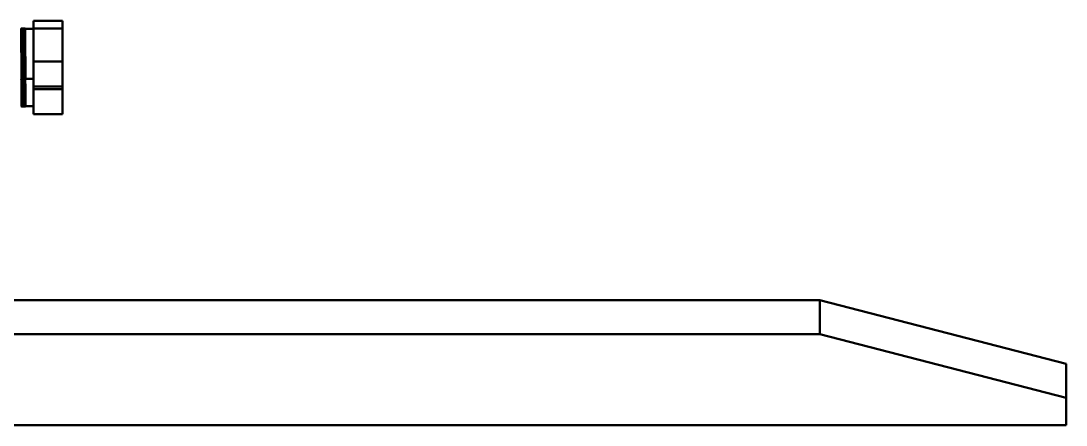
# Model space of a CAD drawing. Header units: inches. Extents: x 11 to 1621, y 11 to 1332.
# Drawn here: x 769.9 to 784.75, y 369.09 to 374.84 of the extents above; entities that cross this region are included whole.
import ezdxf

# ---------------------------------------------------------------- set-up
doc = ezdxf.new("R2010")
doc.units = ezdxf.units.IN
doc.header["$LTSCALE"] = 48
doc.header["$MEASUREMENT"] = 0
doc.layers.add('Visible (ANSI)', color=7, linetype='Continuous', lineweight=50)

msp = doc.modelspace()

# ---------------------------------------------------------------- linework, layer by layer
at = {"layer": 'Visible (ANSI)'}
for p, q in [((770.488331, 374.837894), (770.074945, 374.837894)), ((770.074945, 374.72796), (770.074945, 374.837894)), ((770.488331, 374.837894), (770.488331, 374.72796)), ((769.901511, 374.724877), (769.897779, 374.724877)), ((769.901505, 374.724877), (769.904575, 374.730194)), ((769.905817, 374.730205), (769.904587, 374.730205)), ((769.90583, 374.730194), (769.908906, 374.724866)), ((769.911354, 374.724877), (769.9089, 374.724877)), ((769.911348, 374.724877), (769.914417, 374.730194)), ((769.91566, 374.730205), (769.91443, 374.730205)), ((769.915672, 374.730194), (769.918748, 374.724866)), ((769.921196, 374.724877), (769.918742, 374.724877)), ((769.92119, 374.724877), (769.92426, 374.730194)), ((769.925503, 374.730205), (769.924272, 374.730205)), ((769.925515, 374.730194), (769.928591, 374.724866)), ((769.931039, 374.724877), (769.928585, 374.724877)), ((769.931033, 374.724877), (769.934102, 374.730194)), ((769.935345, 374.730205), (769.934115, 374.730205)), ((769.935357, 374.730194), (769.938433, 374.724866)), ((769.940881, 374.724877), (769.938427, 374.724877)), ((769.940875, 374.724877), (769.943945, 374.730194)), ((769.945188, 374.730205), (769.943957, 374.730205)), ((769.9452, 374.730194), (769.948276, 374.724866)), ((769.950724, 374.724877), (769.94827, 374.724877)), ((769.950718, 374.724877), (769.953788, 374.730194)), ((769.95503, 374.730205), (769.9538, 374.730205)), ((769.955042, 374.730194), (769.958118, 374.724866)), ((770.074945, 374.724877), (769.958112, 374.724877)), ((770.074945, 374.72796), (770.488331, 374.72796)), ((770.074945, 374.260612), (770.074945, 374.72796)), ((770.488331, 374.72796), (770.488331, 374.260612)), ((770.074945, 374.260612), (770.488331, 374.260612)), ((770.074945, 373.903198), (770.074945, 374.260612)), ((770.488331, 374.260612), (770.488331, 373.903198)), ((769.906426, 374.016216), (769.897779, 374.016216)), ((769.909496, 374.010899), (769.90642, 374.016227)), ((769.910739, 374.010888), (769.909508, 374.010888)), ((769.913821, 374.016216), (769.910751, 374.010899)), ((769.916269, 374.016216), (769.913815, 374.016216)), ((769.919339, 374.010899), (769.916263, 374.016227)), ((769.920581, 374.010888), (769.919351, 374.010888)), ((769.923663, 374.016216), (769.920594, 374.010899)), ((769.926111, 374.016216), (769.923657, 374.016216)), ((769.929181, 374.010899), (769.926105, 374.016227)), ((769.930424, 374.010888), (769.929193, 374.010888)), ((769.933506, 374.016216), (769.930436, 374.010899)), ((769.935954, 374.016216), (769.9335, 374.016216)), ((769.939024, 374.010899), (769.935948, 374.016227)), ((769.940266, 374.010888), (769.939036, 374.010888)), ((769.943348, 374.016216), (769.940279, 374.010899)), ((769.945796, 374.016216), (769.943342, 374.016216)), ((769.948866, 374.010899), (769.94579, 374.016227)), ((769.950109, 374.010888), (769.948879, 374.010888)), ((769.953191, 374.016216), (769.950121, 374.010899)), ((769.955639, 374.016216), (769.953185, 374.016216)), ((769.958709, 374.010899), (769.955633, 374.016227)), ((769.959951, 374.010888), (769.958721, 374.010888)), ((769.963033, 374.016216), (769.959964, 374.010899)), ((770.074945, 374.016216), (769.963027, 374.016216)), ((770.074945, 373.869249), (770.074945, 373.903198)), ((770.074945, 373.903198), (770.488331, 373.903198)), ((770.488331, 373.903198), (770.488331, 373.869249)), ((770.074945, 373.869249), (770.488331, 373.869249)), ((770.074945, 373.511835), (770.074945, 373.869249)), ((770.488331, 373.869249), (770.488331, 373.511835)), ((769.906426, 373.624852), (769.897779, 373.624852)), ((769.909496, 373.619535), (769.90642, 373.624863)), ((769.910739, 373.619525), (769.909508, 373.619525)), ((769.913821, 373.624852), (769.910751, 373.619535)), ((769.916269, 373.624852), (769.913815, 373.624852)), ((769.919339, 373.619535), (769.916263, 373.624863)), ((769.920581, 373.619525), (769.919351, 373.619525)), ((769.923663, 373.624852), (769.920594, 373.619535)), ((769.926111, 373.624852), (769.923657, 373.624852)), ((769.929181, 373.619535), (769.926105, 373.624863)), ((769.930424, 373.619525), (769.929193, 373.619525)), ((769.933506, 373.624852), (769.930436, 373.619535)), ((769.935954, 373.624852), (769.9335, 373.624852)), ((769.939024, 373.619535), (769.935948, 373.624863)), ((769.940266, 373.619525), (769.939036, 373.619525)), ((769.943348, 373.624852), (769.940279, 373.619535)), ((769.945796, 373.624852), (769.943342, 373.624852)), ((769.948866, 373.619535), (769.94579, 373.624863)), ((769.950109, 373.619525), (769.948879, 373.619525)), ((769.953191, 373.624852), (769.950121, 373.619535)), ((769.955639, 373.624852), (769.953185, 373.624852)), ((769.958709, 373.619535), (769.955633, 373.624863)), ((769.959951, 373.619525), (769.958721, 373.619525)), ((769.963033, 373.624852), (769.959964, 373.619535)), ((770.074945, 373.624852), (769.963027, 373.624852)), ((770.074945, 373.511835), (770.488331, 373.511835)), ((781.252429, 370.867092), (768.939929, 370.867092)), ((784.752429, 369.961226), (781.252429, 370.867092)), ((781.252429, 370.867092), (781.252429, 370.384129)), ((781.252429, 370.384129), (768.939929, 370.384129)), ((781.252429, 370.384129), (784.752429, 369.478263)), ((784.752429, 369.478263), (784.752429, 369.961226)), ((784.752429, 369.090034), (784.752429, 369.478263)), ((784.752429, 369.090034), (768.939929, 369.090034))]:
    msp.add_line(p, q, dxfattribs=at)
for points, knots in [([(769.90642, 374.016227), (769.906413, 374.016238), (769.906406, 374.01626), (769.906198, 374.017222), (769.906021, 374.02665), (769.905634, 374.062312), (769.90542, 374.088952), (769.904991, 374.155057), (769.904781, 374.193546), (769.904386, 374.277868), (769.904211, 374.322887), (769.903803, 374.415316), (769.903584, 374.461842), (769.90316, 374.547024), (769.902957, 374.585131), (769.902578, 374.651262), (769.902381, 374.678138), (769.901956, 374.714721), (769.901739, 374.724331), (769.901523, 374.72487), (769.901517, 374.724877), (769.901511, 374.724877)], [-4.516280848, -4.516280848, -4.516280848, -4.516280848, -4.504630075, -4.504630075, -4.162996971, -4.162996971, -3.805498649, -3.805498649, -3.457445017, -3.457445017, -3.110756203, -3.110756203, -2.753115664, -2.753115664, -2.408969418, -2.408969418, -2.050359924, -2.050359924, -1.697207552, -1.697207552, -1.687044636, -1.687044636, -1.687044636, -1.687044636]), ([(769.908906, 374.724866), (769.908906, 374.724866), (769.908907, 374.724865), (769.909117, 374.724464), (769.909333, 374.71498), (769.909759, 374.678621), (769.909956, 374.651821), (769.910335, 374.585821), (769.910538, 374.547785), (769.910962, 374.462711), (769.91118, 374.416221), (769.911589, 374.323779), (769.911764, 374.278714), (769.912159, 374.194298), (769.912369, 374.155757), (769.912797, 374.089498), (769.913012, 374.062761), (769.9134, 374.026888), (769.913576, 374.01735), (769.91379, 374.016247), (769.913802, 374.016216), (769.913815, 374.016216)], [-31.86987067, -31.86987067, -31.86987067, -31.86987067, -31.869137525, -31.869137525, -31.516081539, -31.516081539, -31.15714712, -31.15714712, -30.813083161, -30.813083161, -30.455536856, -30.455536856, -30.108671332, -30.108671332, -29.760701555, -29.760701555, -29.403201894, -29.403201894, -29.061528315, -29.061528315, -29.040662569, -29.040662569, -29.040662569, -29.040662569]), ([(769.916263, 374.016227), (769.916222, 374.016297), (769.916182, 374.016712), (769.915943, 374.021271), (769.91577, 374.033615), (769.91537, 374.075), (769.915152, 374.104371), (769.914724, 374.174713), (769.914517, 374.214546), (769.914131, 374.301423), (769.913947, 374.347759), (769.913528, 374.440436), (769.913311, 374.485871), (769.912893, 374.567864), (769.912699, 374.603946), (769.912328, 374.665329), (769.912119, 374.689465), (769.911719, 374.718159), (769.911534, 374.724877), (769.911354, 374.724877)], [-10.188912407, -10.188912407, -10.188912407, -10.188912407, -10.119957932, -10.119957932, -9.776269895, -9.776269895, -9.416722012, -9.416722012, -9.070923053, -9.070923053, -8.718247917, -8.718247917, -8.363174178, -8.363174178, -8.021205695, -8.021205695, -7.663823003, -7.663823003, -7.359621952, -7.359621952, -7.359621952, -7.359621952]), ([(769.918748, 374.724866), (769.918923, 374.724564), (769.919102, 374.717964), (769.919496, 374.689899), (769.919705, 374.665873), (769.920078, 374.604678), (769.92027, 374.568678), (769.920688, 374.486817), (769.920906, 374.441429), (769.921325, 374.348747), (769.921509, 374.302357), (769.921895, 374.215382), (769.922101, 374.1755), (769.922529, 374.105017), (769.922747, 374.075552), (769.923148, 374.033937), (769.923321, 374.02147), (769.923565, 374.016661), (769.923611, 374.016216), (769.923657, 374.016216)], [-26.197291994, -26.197291994, -26.197291994, -26.197291994, -25.902586011, -25.902586011, -25.545199728, -25.545199728, -25.203296739, -25.203296739, -24.848324928, -24.848324928, -24.495369701, -24.495369701, -24.149659258, -24.149659258, -23.790214015, -23.790214015, -23.446397959, -23.446397959, -23.368028148, -23.368028148, -23.368028148, -23.368028148]), ([(769.926105, 374.016227), (769.926032, 374.016354), (769.925959, 374.017614), (769.925692, 374.026674), (769.925516, 374.041993), (769.925105, 374.088886), (769.924887, 374.120427), (769.924464, 374.193999), (769.924262, 374.234918), (769.923884, 374.32415), (769.923684, 374.371828), (769.923256, 374.464538), (769.92304, 374.508713), (769.92263, 374.587443), (769.92245, 374.621549), (769.922066, 374.678195), (769.921853, 374.699555), (769.921488, 374.720582), (769.92134, 374.724877), (769.921196, 374.724877)], [-15.861636553, -15.861636553, -15.861636553, -15.861636553, -15.736466477, -15.736466477, -15.388767457, -15.388767457, -15.031634629, -15.031634629, -14.687931629, -14.687931629, -14.327493742, -14.327493742, -13.974862661, -13.974862661, -13.633443805, -13.633443805, -13.27596523, -13.27596523, -13.032303907, -13.032303907, -13.032303907, -13.032303907]), ([(769.928591, 374.724866), (769.928729, 374.724627), (769.928871, 374.720421), (769.92923, 374.699921), (769.929444, 374.678672), (769.929828, 374.622213), (769.930008, 374.588181), (769.930419, 374.509283), (769.930637, 374.464805), (769.931055, 374.374161), (769.931249, 374.328937), (769.93162, 374.239846), (769.931829, 374.19701), (769.932257, 374.122368), (769.932471, 374.09109), (769.932877, 374.04404), (769.933051, 374.028332), (769.933326, 374.017803), (769.933412, 374.016216), (769.9335, 374.016216)], [-20.524609388, -20.524609388, -20.524609388, -20.524609388, -20.290393132, -20.290393132, -19.932912315, -19.932912315, -19.591471825, -19.591471825, -19.23632474, -19.23632474, -18.894307536, -18.894307536, -18.536929533, -18.536929533, -18.185955318, -18.185955318, -17.843628778, -17.843628778, -17.695348814, -17.695348814, -17.695348814, -17.695348814]), ([(769.935948, 374.016227), (769.935834, 374.016424), (769.935723, 374.019326), (769.93543, 374.034792), (769.935249, 374.052859), (769.934837, 374.104334), (769.934621, 374.137746), (769.934195, 374.215944), (769.933997, 374.260137), (769.933618, 374.350895), (769.933416, 374.39645), (769.932992, 374.486686), (769.932774, 374.530372), (769.932364, 374.606922), (769.932189, 374.639354), (769.931795, 374.690183), (769.931585, 374.708066), (769.931261, 374.722383), (769.931148, 374.724877), (769.931039, 374.724877)], [-21.534364046, -21.534364046, -21.534364046, -21.534364046, -21.340806993, -21.340806993, -20.999446448, -20.999446448, -20.646453445, -20.646453445, -20.287301877, -20.287301877, -19.943291563, -19.943291563, -19.585806735, -19.585806735, -19.238822239, -19.238822239, -18.890907067, -18.890907067, -18.705039802, -18.705039802, -18.705039802, -18.705039802]), ([(769.938433, 374.724866), (769.938536, 374.724689), (769.93864, 374.72234), (769.938957, 374.70875), (769.939168, 374.691105), (769.939563, 374.640727), (769.939737, 374.60853), (769.940145, 374.532324), (769.940364, 374.488723), (769.940788, 374.398542), (769.940991, 374.352964), (769.941371, 374.262188), (769.941567, 374.217985), (769.941992, 374.139513), (769.942209, 374.105867), (769.942621, 374.053901), (769.942803, 374.035571), (769.943102, 374.019291), (769.943221, 374.016216), (769.943342, 374.016216)], [-14.85188381, -14.85188381, -14.85188381, -14.85188381, -14.678466692, -14.678466692, -14.330353352, -14.330353352, -13.983794428, -13.983794428, -13.626086657, -13.626086657, -13.281881909, -13.281881909, -12.923510908, -12.923510908, -12.570289786, -12.570289786, -12.228938797, -12.228938797, -12.022585714, -12.022585714, -12.022585714, -12.022585714]), ([(769.94579, 374.016227), (769.945641, 374.016486), (769.945497, 374.021415), (769.945181, 374.043729), (769.944985, 374.064603), (769.944566, 374.121338), (769.944348, 374.15719), (769.943931, 374.238227), (769.943749, 374.282532), (769.943362, 374.373449), (769.943155, 374.419172), (769.942726, 374.50862), (769.942508, 374.551297), (769.942109, 374.624045), (769.941936, 374.653947), (769.941534, 374.699782), (769.94132, 374.714988), (769.941032, 374.723722), (769.940956, 374.724877), (769.940881, 374.724877)], [-27.207087942, -27.207087942, -27.207087942, -27.207087942, -26.952966189, -26.952966189, -26.61071906, -26.61071906, -26.255258987, -26.255258987, -25.903632791, -25.903632791, -25.557498106, -25.557498106, -25.197559699, -25.197559699, -24.854337636, -24.854337636, -24.504218057, -24.504218057, -24.377777998, -24.377777998, -24.377777998, -24.377777998]), ([(769.948276, 374.724866), (769.948343, 374.72475), (769.948411, 374.723702), (769.948692, 374.715591), (769.948905, 374.700654), (769.949308, 374.655312), (769.949482, 374.625651), (769.94988, 374.553276), (769.950097, 374.510707), (769.950526, 374.421355), (769.950734, 374.375626), (769.951122, 374.284697), (769.951303, 374.240381), (769.951719, 374.159087), (769.951937, 374.12301), (769.952357, 374.065779), (769.952555, 374.044638), (769.952876, 374.021367), (769.953027, 374.016216), (769.953185, 374.016216)], [-9.17914825, -9.17914825, -9.17914825, -9.17914825, -9.065626911, -9.065626911, -8.715287978, -8.715287978, -8.372324126, -8.372324126, -8.0121448, -8.0121448, -7.66580325, -7.66580325, -7.314789784, -7.314789784, -6.959092557, -6.959092557, -6.61664932, -6.61664932, -6.349862215, -6.349862215, -6.349862215, -6.349862215]), ([(769.955633, 374.016227), (769.95545, 374.016547), (769.95528, 374.023997), (769.954923, 374.053992), (769.95472, 374.077664), (769.954295, 374.139576), (769.954076, 374.177738), (769.953669, 374.261411), (769.953495, 374.305859), (769.953099, 374.396852), (769.952888, 374.442555), (769.95246, 374.53015), (769.952246, 374.571044), (769.95186, 374.639572), (769.951682, 374.667098), (769.951272, 374.707953), (769.951056, 374.720412), (769.950804, 374.724545), (769.950764, 374.724877), (769.950724, 374.724877)], [-32.87976628, -32.87976628, -32.87976628, -32.87976628, -32.566333742, -32.566333742, -32.221882029, -32.221882029, -31.863890659, -31.863890659, -31.517847848, -31.517847848, -31.169481786, -31.169481786, -30.8119941, -30.8119941, -30.470493101, -30.470493101, -30.118157268, -30.118157268, -30.050495753, -30.050495753, -30.050495753, -30.050495753]), ([(769.958119, 374.724866), (769.958151, 374.72481), (769.958184, 374.724535), (769.958428, 374.720864), (769.958644, 374.708678), (769.959054, 374.66831), (769.959234, 374.64101), (769.959618, 374.572867), (769.959831, 374.532122), (769.96026, 374.44469), (769.960471, 374.398999), (769.960868, 374.308004), (769.961042, 374.26354), (769.961448, 374.179639), (769.961666, 374.141276), (769.962092, 374.078907), (769.962296, 374.054987), (769.962661, 374.023931), (769.962836, 374.016216), (769.963027, 374.016216)], [-3.506435138, -3.506435138, -3.506435138, -3.506435138, -3.451559328, -3.451559328, -3.099004111, -3.099004111, -2.757565944, -2.757565944, -2.400083799, -2.400083799, -2.051509716, -2.051509716, -1.70586746, -1.70586746, -1.347643321, -1.347643321, -1.002989144, -1.002989144, -0.677192295, -0.677192295, -0.677192295, -0.677192295]), ([(769.90642, 373.624863), (769.906354, 373.624977), (769.906289, 373.625998), (769.906028, 373.633913), (769.905854, 373.64852), (769.905446, 373.694108), (769.905227, 373.725147), (769.904803, 373.797981), (769.9046, 373.838658), (769.904277, 373.914121), (769.904142, 373.94727), (769.903941, 373.992488), (769.903888, 374.004387), (769.903834, 374.016216)], [-1.678160195, -1.678160195, -1.678160195, -1.678160195, -1.566193923, -1.566193923, -1.219617937, -1.219617937, -0.861915865, -0.861915865, -0.517715881, -0.517715881, -0.263996774, -0.263996774, -0.173143266, -0.173143266, -0.173143266, -0.173143266]), ([(769.911236, 374.011739), (769.911287, 374.000522), (769.911338, 373.989241), (769.911589, 373.932416), (769.911764, 373.88735), (769.912159, 373.802935), (769.912369, 373.764393), (769.912797, 373.698134), (769.913012, 373.671397), (769.9134, 373.635524), (769.913576, 373.625986), (769.91379, 373.624884), (769.913802, 373.624852), (769.913815, 373.624852)], [-30.541685944, -30.541685944, -30.541685944, -30.541685944, -30.455536856, -30.455536856, -30.108671332, -30.108671332, -29.760701555, -29.760701555, -29.403201894, -29.403201894, -29.061528315, -29.061528315, -29.040662569, -29.040662569, -29.040662569, -29.040662569]), ([(769.916263, 373.624863), (769.916162, 373.625037), (769.916064, 373.627327), (769.915774, 373.640803), (769.91559, 373.658669), (769.915172, 373.710165), (769.914954, 373.743409), (769.914536, 373.819448), (769.914342, 373.861156), (769.91401, 373.941535), (769.913847, 373.978971), (769.913678, 374.015968)], [-7.350939119, -7.350939119, -7.350939119, -7.350939119, -7.179800815, -7.179800815, -6.827306389, -6.827306389, -6.472165749, -6.472165749, -6.130152296, -6.130152296, -5.845801957, -5.845801957, -5.845801957, -5.845801957]), ([(769.921079, 374.011739), (769.921091, 374.009028), (769.921103, 374.006312), (769.921325, 373.957383), (769.921509, 373.910994), (769.921895, 373.824018), (769.922101, 373.784136), (769.922529, 373.713654), (769.922747, 373.684189), (769.923148, 373.642573), (769.923321, 373.630107), (769.923565, 373.625297), (769.923611, 373.624852), (769.923657, 373.624852)], [-24.869096705, -24.869096705, -24.869096705, -24.869096705, -24.848324928, -24.848324928, -24.495369701, -24.495369701, -24.149659258, -24.149659258, -23.790214015, -23.790214015, -23.446397959, -23.446397959, -23.368028148, -23.368028148, -23.368028148, -23.368028148]), ([(769.926105, 373.624863), (769.925972, 373.625094), (769.925842, 373.629052), (769.925527, 373.648804), (769.925327, 373.669943), (769.9249, 373.727165), (769.924683, 373.762377), (769.924273, 373.841333), (769.924093, 373.884056), (769.923782, 373.957469), (769.923653, 373.986884), (769.92352, 374.015968)], [-13.023712968, -13.023712968, -13.023712968, -13.023712968, -12.79669468, -12.79669468, -12.436474421, -12.436474421, -12.08378142, -12.08378142, -11.742374674, -11.742374674, -11.518534128, -11.518534128, -11.518534128, -11.518534128]), ([(769.930921, 374.011739), (769.9311, 373.972311), (769.93127, 373.932512), (769.93162, 373.848482), (769.931829, 373.805646), (769.932257, 373.731004), (769.932471, 373.699726), (769.932877, 373.652676), (769.933051, 373.636968), (769.933326, 373.62644), (769.933412, 373.624852), (769.9335, 373.624852)], [-19.196586904, -19.196586904, -19.196586904, -19.196586904, -18.894307536, -18.894307536, -18.536929533, -18.536929533, -18.185955318, -18.185955318, -17.843628778, -17.843628778, -17.695348814, -17.695348814, -17.695348814, -17.695348814]), ([(769.935948, 373.624863), (769.935771, 373.625172), (769.935606, 373.632136), (769.935256, 373.660707), (769.935054, 373.683888), (769.93463, 373.744898), (769.934412, 373.782661), (769.934003, 373.865881), (769.933828, 373.9103), (769.933544, 373.975845), (769.933454, 373.996), (769.933363, 374.015968)], [-18.696395769, -18.696395769, -18.696395769, -18.696395769, -18.393447106, -18.393447106, -18.049389759, -18.049389759, -17.691851124, -17.691851124, -17.344968238, -17.344968238, -17.191288374, -17.191288374, -17.191288374, -17.191288374]), ([(769.940764, 374.011739), (769.940907, 373.980226), (769.941046, 373.948404), (769.941371, 373.870825), (769.941567, 373.826621), (769.941992, 373.748149), (769.942209, 373.714504), (769.942621, 373.662537), (769.942803, 373.644208), (769.943102, 373.627927), (769.943221, 373.624852), (769.943342, 373.624852)], [-13.523945907, -13.523945907, -13.523945907, -13.523945907, -13.281881909, -13.281881909, -12.923510908, -12.923510908, -12.570289786, -12.570289786, -12.228938797, -12.228938797, -12.022585714, -12.022585714, -12.022585714, -12.022585714]), ([(769.94579, 373.624863), (769.945786, 373.624871), (769.945781, 373.624883), (769.945569, 373.625654), (769.945388, 373.635407), (769.945, 373.671537), (769.944793, 373.697327), (769.944364, 373.763102), (769.944146, 373.802953), (769.943747, 373.888544), (769.943574, 373.933143), (769.943319, 373.990822), (769.943262, 374.003437), (769.943205, 374.015968)], [-24.368907167, -24.368907167, -24.368907167, -24.368907167, -24.361201156, -24.361201156, -24.009722466, -24.009722466, -23.663537421, -23.663537421, -23.303540507, -23.303540507, -22.960381062, -22.960381062, -22.864019618, -22.864019618, -22.864019618, -22.864019618]), ([(769.950606, 374.011739), (769.950716, 373.987619), (769.950823, 373.963279), (769.951122, 373.893334), (769.951303, 373.849017), (769.951719, 373.767723), (769.951937, 373.731647), (769.952357, 373.674416), (769.952555, 373.653275), (769.952876, 373.630003), (769.953027, 373.624852), (769.953185, 373.624852)], [-7.851220893, -7.851220893, -7.851220893, -7.851220893, -7.66580325, -7.66580325, -7.314789784, -7.314789784, -6.959092557, -6.959092557, -6.61664932, -6.61664932, -6.349862215, -6.349862215, -6.349862215, -6.349862215]), ([(769.955633, 373.624863), (769.955589, 373.624939), (769.955545, 373.625424), (769.955302, 373.630446), (769.955128, 373.643211), (769.954731, 373.684797), (769.95452, 373.71336), (769.954092, 373.783581), (769.953878, 373.824863), (769.953493, 373.912077), (769.953314, 373.956931), (769.953091, 374.006434), (769.953069, 374.011208), (769.953048, 374.015968)], [-30.041472557, -30.041472557, -30.041472557, -30.041472557, -29.966396478, -29.966396478, -29.620693284, -29.620693284, -29.272151266, -29.272151266, -28.914668088, -28.914668088, -28.57322122, -28.57322122, -28.536689913, -28.536689913, -28.536689913, -28.536689913]), ([(769.960449, 374.011739), (769.960524, 373.995222), (769.960598, 373.978584), (769.960868, 373.91664), (769.961042, 373.872177), (769.961448, 373.788275), (769.961666, 373.749912), (769.962092, 373.687544), (769.962296, 373.663623), (769.962661, 373.632567), (769.962836, 373.624852), (769.963027, 373.624852)], [-2.17844625, -2.17844625, -2.17844625, -2.17844625, -2.051509716, -2.051509716, -1.70586746, -1.70586746, -1.347643321, -1.347643321, -1.002989144, -1.002989144, -0.677192295, -0.677192295, -0.677192295, -0.677192295])]:
    msp.add_open_spline(points, degree=3, knots=knots, dxfattribs=at)
for points, weights, knots in [([(769.904575, 374.730194), (769.90521, 374.731295), (769.905776, 374.633584), (769.906597, 374.491968), (769.907417, 374.289641), (769.908237, 374.087314), (769.909057, 374.026604), (769.90927, 374.010888), (769.909508, 374.010888)], [0.945966331367, 0.90355546782, 1, 0.866025403784, 1, 0.866025403784, 1, 0.961496603968, 0.945124440988], [0.06333689477, 0.06333689477, 0.06333689477, 0.08333333333, 0.08333333333, 0.11111111111, 0.11111111111, 0.13888888889, 0.13888888889, 0.14687203501, 0.14687203501, 0.14687203501]), ([(769.910751, 374.010899), (769.910505, 374.010474), (769.910288, 374.026604), (769.909467, 374.087314), (769.908647, 374.289641), (769.907827, 374.491968), (769.907007, 374.633584), (769.906447, 374.730205), (769.905817, 374.730205)], [0.944308693049, 0.96052066305, 1, 0.866025403784, 1, 0.866025403784, 1, 0.904528799817, 0.945124440988], [0.85292561715, 0.85292561715, 0.85292561715, 0.86111111111, 0.86111111111, 0.88888888889, 0.88888888889, 0.91666666667, 0.91666666667, 0.93646129832, 0.93646129832, 0.93646129832]), ([(769.914417, 374.730194), (769.915053, 374.731295), (769.915619, 374.633584), (769.916439, 374.491968), (769.917259, 374.289641), (769.91808, 374.087314), (769.9189, 374.026604), (769.919112, 374.010888), (769.919351, 374.010888)], [0.945966331367, 0.90355546782, 1, 0.866025403784, 1, 0.866025403784, 1, 0.961496603968, 0.945124440988], [0.23000356143, 0.23000356143, 0.23000356143, 0.25, 0.25, 0.27777777778, 0.27777777778, 0.30555555556, 0.30555555556, 0.31353870168, 0.31353870168, 0.31353870168]), ([(769.920594, 374.010899), (769.920348, 374.010474), (769.92013, 374.026604), (769.91931, 374.087314), (769.91849, 374.289641), (769.917669, 374.491968), (769.916849, 374.633584), (769.91629, 374.730205), (769.91566, 374.730205)], [0.944308693049, 0.96052066305, 1, 0.866025403784, 1, 0.866025403784, 1, 0.904528799817, 0.945124440988], [0.68625895048, 0.68625895048, 0.68625895048, 0.69444444444, 0.69444444444, 0.72222222222, 0.72222222222, 0.75, 0.75, 0.76979463165, 0.76979463165, 0.76979463165]), ([(769.92426, 374.730194), (769.924896, 374.731295), (769.925461, 374.633584), (769.926282, 374.491968), (769.927102, 374.289641), (769.927922, 374.087314), (769.928742, 374.026604), (769.928955, 374.010888), (769.929193, 374.010888)], [0.945966331367, 0.90355546782, 1, 0.866025403784, 1, 0.866025403784, 1, 0.961496603968, 0.945124440988], [0.3966702281, 0.3966702281, 0.3966702281, 0.41666666667, 0.41666666667, 0.44444444444, 0.44444444444, 0.47222222222, 0.47222222222, 0.48020536835, 0.48020536835, 0.48020536835]), ([(769.930436, 374.010899), (769.930191, 374.010474), (769.929973, 374.026604), (769.929152, 374.087314), (769.928332, 374.289641), (769.927512, 374.491968), (769.926692, 374.633584), (769.926132, 374.730205), (769.925503, 374.730205)], [0.944308693049, 0.96052066305, 1, 0.866025403784, 1, 0.866025403784, 1, 0.904528799817, 0.945124440988], [0.51959228381, 0.51959228381, 0.51959228381, 0.52777777778, 0.52777777778, 0.55555555556, 0.55555555556, 0.58333333333, 0.58333333333, 0.60312796499, 0.60312796499, 0.60312796499]), ([(769.934102, 374.730194), (769.934738, 374.731295), (769.935304, 374.633584), (769.936124, 374.491968), (769.936944, 374.289641), (769.937765, 374.087314), (769.938585, 374.026604), (769.938797, 374.010888), (769.939036, 374.010888)], [0.945966331367, 0.90355546782, 1, 0.866025403784, 1, 0.866025403784, 1, 0.961496603968, 0.945124440988], [0.56333689477, 0.56333689477, 0.56333689477, 0.58333333333, 0.58333333333, 0.61111111111, 0.61111111111, 0.63888888889, 0.63888888889, 0.64687203501, 0.64687203501, 0.64687203501]), ([(769.940279, 374.010899), (769.940033, 374.010474), (769.939815, 374.026604), (769.938995, 374.087314), (769.938175, 374.289641), (769.937354, 374.491968), (769.936534, 374.633584), (769.935975, 374.730205), (769.935345, 374.730205)], [0.944308693049, 0.96052066305, 1, 0.866025403784, 1, 0.866025403784, 1, 0.904528799817, 0.945124440988], [0.35292561715, 0.35292561715, 0.35292561715, 0.36111111111, 0.36111111111, 0.38888888889, 0.38888888889, 0.41666666667, 0.41666666667, 0.43646129832, 0.43646129832, 0.43646129832]), ([(769.943945, 374.730194), (769.944581, 374.731295), (769.945146, 374.633584), (769.945967, 374.491968), (769.946787, 374.289641), (769.947607, 374.087314), (769.948427, 374.026604), (769.94864, 374.010888), (769.948879, 374.010888)], [0.945966331367, 0.90355546782, 1, 0.866025403784, 1, 0.866025403784, 1, 0.961496603968, 0.945124440988], [0.73000356143, 0.73000356143, 0.73000356143, 0.75, 0.75, 0.77777777778, 0.77777777778, 0.80555555556, 0.80555555556, 0.81353870168, 0.81353870168, 0.81353870168]), ([(769.950121, 374.010899), (769.949876, 374.010474), (769.949658, 374.026604), (769.948837, 374.087314), (769.948017, 374.289641), (769.947197, 374.491968), (769.946377, 374.633584), (769.945817, 374.730205), (769.945188, 374.730205)], [0.944308693049, 0.96052066305, 1, 0.866025403784, 1, 0.866025403784, 1, 0.904528799817, 0.945124440988], [0.18625895048, 0.18625895048, 0.18625895048, 0.19444444444, 0.19444444444, 0.22222222222, 0.22222222222, 0.25, 0.25, 0.26979463165, 0.26979463165, 0.26979463165]), ([(769.953788, 374.730194), (769.954423, 374.731295), (769.954989, 374.633584), (769.955809, 374.491968), (769.956629, 374.289641), (769.95745, 374.087314), (769.95827, 374.026604), (769.958482, 374.010888), (769.958721, 374.010888)], [0.945966331367, 0.90355546782, 1, 0.866025403784, 1, 0.866025403784, 1, 0.961496603968, 0.945124440988], [0.8966702281, 0.8966702281, 0.8966702281, 0.91666666667, 0.91666666667, 0.94444444444, 0.94444444444, 0.97222222222, 0.97222222222, 0.98020536835, 0.98020536835, 0.98020536835]), ([(769.959964, 374.010899), (769.959718, 374.010474), (769.9595, 374.026604), (769.95868, 374.087314), (769.95786, 374.289641), (769.95704, 374.491968), (769.956219, 374.633584), (769.95566, 374.730205), (769.95503, 374.730205)], [0.944308693049, 0.96052066305, 1, 0.866025403784, 1, 0.866025403784, 1, 0.904528799817, 0.945124440988], [0.01959228381, 0.01959228381, 0.01959228381, 0.02777777778, 0.02777777778, 0.05555555556, 0.05555555556, 0.08333333333, 0.08333333333, 0.10312796499, 0.10312796499, 0.10312796499]), ([(769.906916, 374.015368), (769.907182, 373.956211), (769.907417, 373.898277), (769.908237, 373.695951), (769.909057, 373.63524), (769.90927, 373.619525), (769.909508, 373.619525)], [0.942024165473, 0.957582064873, 1, 0.866025403784, 1, 0.961496603968, 0.945124440988], [0.1023163395, 0.1023163395, 0.1023163395, 0.11111111111, 0.11111111111, 0.13888888889, 0.13888888889, 0.14687203501, 0.14687203501, 0.14687203501]), ([(769.910751, 373.619535), (769.910505, 373.61911), (769.910288, 373.63524), (769.909467, 373.695951), (769.908647, 373.898277), (769.908417, 373.955132), (769.908156, 374.01322)], [0.944308693049, 0.96052066305, 1, 0.866025403784, 1, 0.958339526318, 0.942588368528], [0.85292561715, 0.85292561715, 0.85292561715, 0.86111111111, 0.86111111111, 0.88888888889, 0.88888888889, 0.89752661136, 0.89752661136, 0.89752661136]), ([(769.916758, 374.015368), (769.917024, 373.956211), (769.917259, 373.898277), (769.91808, 373.695951), (769.9189, 373.63524), (769.919112, 373.619525), (769.919351, 373.619525)], [0.942024165473, 0.957582064873, 1, 0.866025403784, 1, 0.961496603968, 0.945124440988], [0.26898300616, 0.26898300616, 0.26898300616, 0.27777777778, 0.27777777778, 0.30555555556, 0.30555555556, 0.31353870168, 0.31353870168, 0.31353870168]), ([(769.920594, 373.619535), (769.920348, 373.61911), (769.92013, 373.63524), (769.91931, 373.695951), (769.91849, 373.898277), (769.918259, 373.955132), (769.917998, 374.01322)], [0.944308693049, 0.96052066305, 1, 0.866025403784, 1, 0.958339526318, 0.942588368528], [0.68625895048, 0.68625895048, 0.68625895048, 0.69444444444, 0.69444444444, 0.72222222222, 0.72222222222, 0.73085994469, 0.73085994469, 0.73085994469]), ([(769.926601, 374.015368), (769.926867, 373.956211), (769.927102, 373.898277), (769.927922, 373.695951), (769.928742, 373.63524), (769.928955, 373.619525), (769.929193, 373.619525)], [0.942024165473, 0.957582064873, 1, 0.866025403784, 1, 0.961496603968, 0.945124440988], [0.43564967283, 0.43564967283, 0.43564967283, 0.44444444444, 0.44444444444, 0.47222222222, 0.47222222222, 0.48020536835, 0.48020536835, 0.48020536835]), ([(769.930436, 373.619535), (769.930191, 373.61911), (769.929973, 373.63524), (769.929152, 373.695951), (769.928332, 373.898277), (769.928102, 373.955132), (769.927841, 374.01322)], [0.944308693049, 0.96052066305, 1, 0.866025403784, 1, 0.958339526318, 0.942588368528], [0.51959228381, 0.51959228381, 0.51959228381, 0.52777777778, 0.52777777778, 0.55555555556, 0.55555555556, 0.56419327802, 0.56419327802, 0.56419327802]), ([(769.936444, 374.015368), (769.93671, 373.956211), (769.936944, 373.898277), (769.937765, 373.695951), (769.938585, 373.63524), (769.938797, 373.619525), (769.939036, 373.619525)], [0.942024165473, 0.957582064873, 1, 0.866025403784, 1, 0.961496603968, 0.945124440988], [0.6023163395, 0.6023163395, 0.6023163395, 0.61111111111, 0.61111111111, 0.63888888889, 0.63888888889, 0.64687203501, 0.64687203501, 0.64687203501]), ([(769.940279, 373.619535), (769.940033, 373.61911), (769.939815, 373.63524), (769.938995, 373.695951), (769.938175, 373.898277), (769.937944, 373.955132), (769.937683, 374.01322)], [0.944308693049, 0.96052066305, 1, 0.866025403784, 1, 0.958339526318, 0.942588368528], [0.35292561715, 0.35292561715, 0.35292561715, 0.36111111111, 0.36111111111, 0.38888888889, 0.38888888889, 0.39752661136, 0.39752661136, 0.39752661136]), ([(769.946286, 374.015368), (769.946552, 373.956211), (769.946787, 373.898277), (769.947607, 373.695951), (769.948427, 373.63524), (769.94864, 373.619525), (769.948879, 373.619525)], [0.942024165473, 0.957582064873, 1, 0.866025403784, 1, 0.961496603968, 0.945124440988], [0.76898300616, 0.76898300616, 0.76898300616, 0.77777777778, 0.77777777778, 0.80555555556, 0.80555555556, 0.81353870168, 0.81353870168, 0.81353870168]), ([(769.950121, 373.619535), (769.949876, 373.61911), (769.949658, 373.63524), (769.948837, 373.695951), (769.948017, 373.898277), (769.947787, 373.955132), (769.947526, 374.01322)], [0.944308693049, 0.96052066305, 1, 0.866025403784, 1, 0.958339526318, 0.942588368528], [0.18625895048, 0.18625895048, 0.18625895048, 0.19444444444, 0.19444444444, 0.22222222222, 0.22222222222, 0.23085994469, 0.23085994469, 0.23085994469]), ([(769.956129, 374.015368), (769.956395, 373.956211), (769.956629, 373.898277), (769.95745, 373.695951), (769.95827, 373.63524), (769.958482, 373.619525), (769.958721, 373.619525)], [0.942024165473, 0.957582064873, 1, 0.866025403784, 1, 0.961496603968, 0.945124440988], [0.93564967283, 0.93564967283, 0.93564967283, 0.94444444444, 0.94444444444, 0.97222222222, 0.97222222222, 0.98020536835, 0.98020536835, 0.98020536835]), ([(769.959964, 373.619535), (769.959718, 373.61911), (769.9595, 373.63524), (769.95868, 373.695951), (769.95786, 373.898277), (769.957629, 373.955132), (769.957369, 374.01322)], [0.944308693049, 0.96052066305, 1, 0.866025403784, 1, 0.958339526318, 0.942588368528], [0.01959228381, 0.01959228381, 0.01959228381, 0.02777777778, 0.02777777778, 0.05555555556, 0.05555555556, 0.06419327802, 0.06419327802, 0.06419327802])]:
    msp.add_rational_spline(points, weights, degree=2, knots=knots, dxfattribs=at)

doc.saveas('drawing.dxf')
